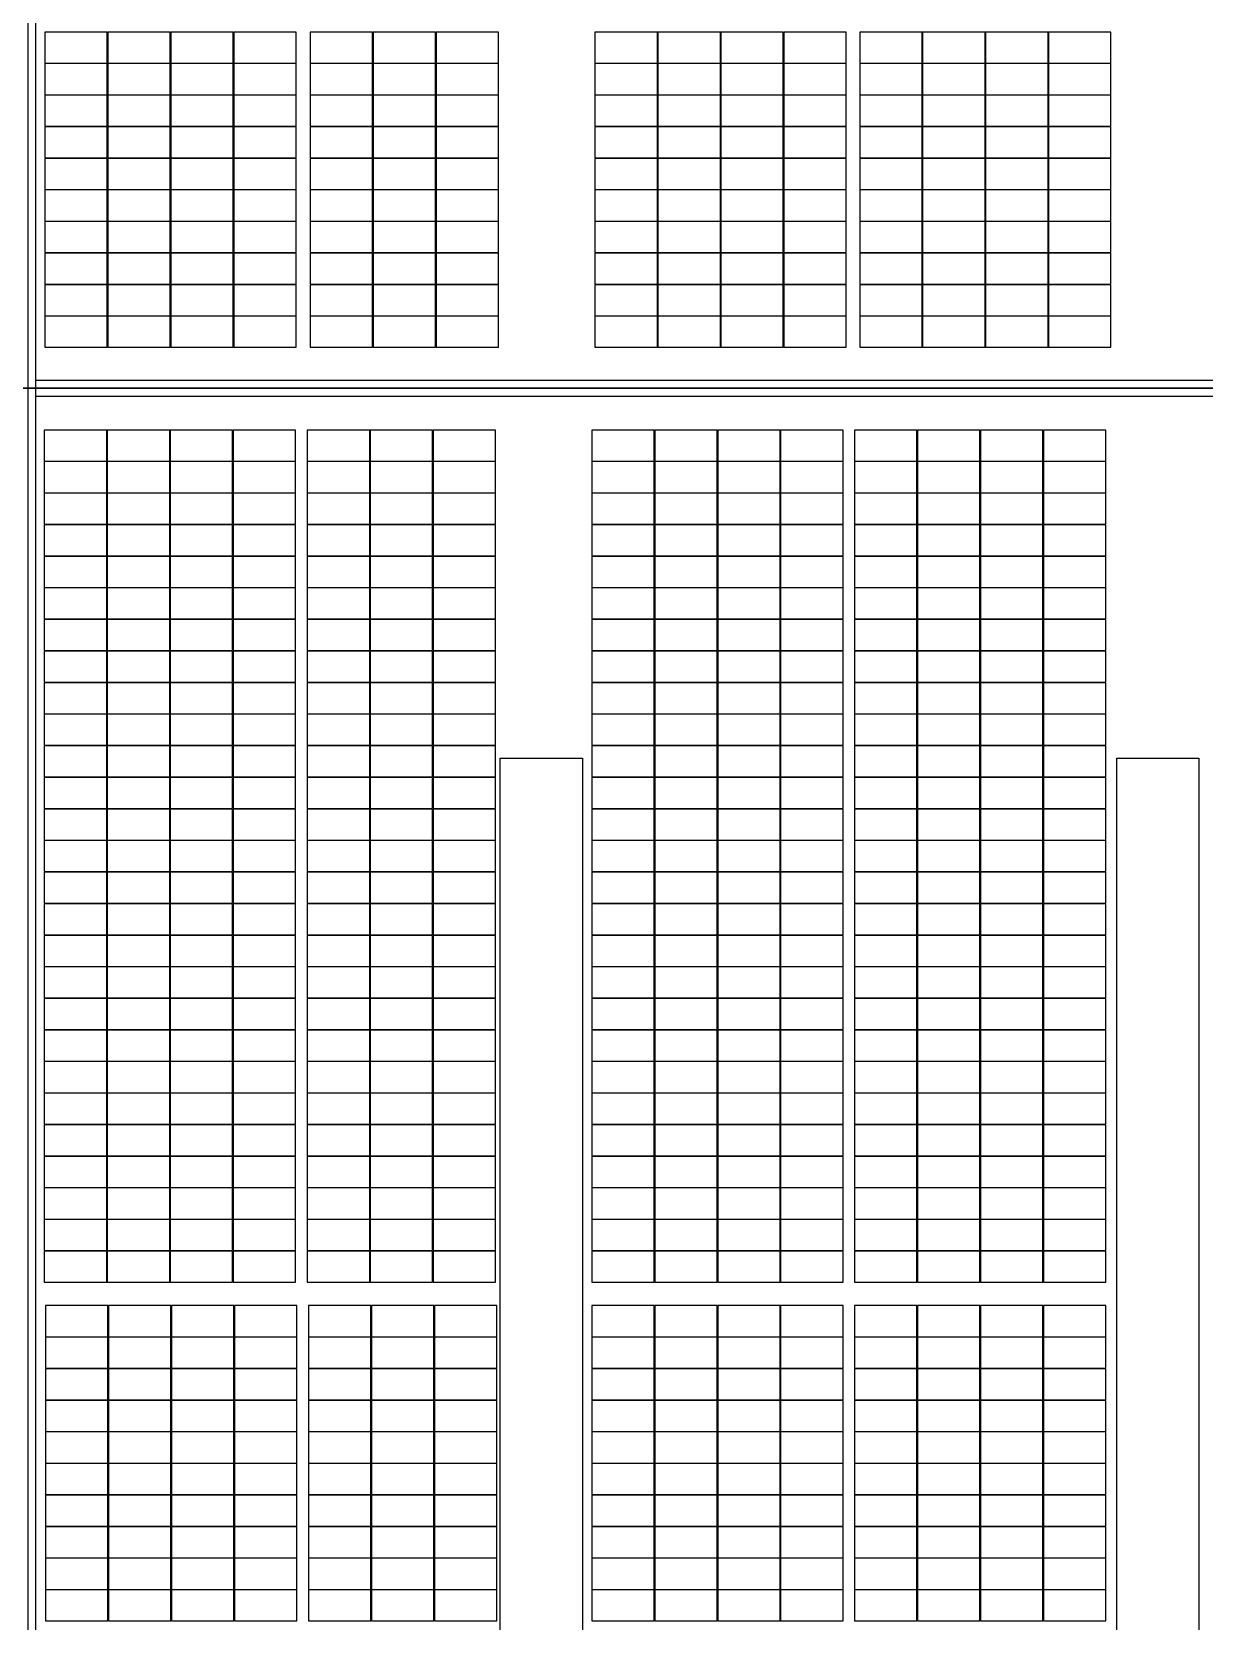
# Model space of a CAD drawing. Header units: millimetres. Extents: x 1218 to 2690, y 1163 to 1758.
# Drawn here: x 2390.2 to 2433, y 1370.2 to 1428.2 of the extents above; entities that cross this region are included whole.
import ezdxf

# ---------------------------------------------------------------- set-up
doc = ezdxf.new("R2010")
doc.units = ezdxf.units.MM
for name, color, linetype in [('WALL', 9, 'Continuous'), ('屋脊线', 7, 'ByLayer'), ('组件', 7, 'ByLayer'), ('障碍物', 7, 'ByLayer')]:
    doc.layers.add(name, color=color, linetype=linetype)

# ---------------------------------------------------------------- blocks, each defined once
blk = doc.blocks.new('DT1')
at = {"layer": 'WALL'}
blk.add_line((1182909.9, 1944103.7), (1243359.9, 1944103.7), dxfattribs=at)
for points in [[(1182909.9, 1865403.7), (1182909.9, 2022803.7), (1182609.9, 2022803.7), (1182609.9, 1865403.7)], [(1182909.9, 1944403.7), (1243359.9, 1944403.7), (1243359.9, 1943803.7), (1182909.9, 1943803.7)]]:
    blk.add_lwpolyline(points, close=True, dxfattribs=at)
for points in [[(1202859.9, 1930603.7), (1202859.9, 1873603.7), (1199859.9, 1873603.7), (1199859.9, 1930603.7), (1202859.9, 1930603.7)], [(1225359.9, 1930603.7), (1225359.9, 1873603.7), (1222359.9, 1873603.7), (1222359.9, 1930603.7), (1225359.9, 1930603.7)]]:
    blk.add_lwpolyline(points, dxfattribs=at)
blk = doc.blocks.new('*U583')
at = {"layer": '屋脊线', "color": 30}
blk.add_line((582600, 0, 16000), (-582600, 0, 16000), dxfattribs=at)
at = {"flags": 1}
for tag in ['unit_id', 'unit_name']:
    blk.add_attdef(tag, (0, 0), '', height=2.5, dxfattribs=at)
blk = doc.blocks.new('*U584')
at = {"color": 0}
blk.add_polyline3d([(0, 0, 0), (227.8, 0, 0), (227.8, 113.3, 5.8), (0, 113.3, 5.8)], close=True, dxfattribs=at)
at = {"flags": 1}
for tag in ['mounting-hole-spacing1', 'mounting-hole-spacing2', 'module-material', 'vmpo', 'voco', 'silicon-material', 'panel-length', 'panel-width', 'panel-height', 'userid', 'theme', 'note', 'name', 'pmax', 'company-name', 'id', 'impo', 'isco']:
    blk.add_attdef(tag, (0, 0), '', height=2.5, dxfattribs=at)
blk = doc.blocks.new('*U585')
at = {"layer": '组件', "color": 203}
for p in [(52245.7, -265.6, 1596.5), (52475.5, -265.6, 1596.5), (52245.7, -380.9, 1590.7), (52475.5, -380.9, 1590.7), (52245.7, -496.1, 1584.8), (52475.5, -496.1, 1584.8), (52245.7, -611.4, 1578.9), (52475.5, -611.4, 1578.9), (52245.7, -726.6, 1573.1), (52475.5, -726.6, 1573.1), (52245.7, -841.9, 1567.2), (52475.5, -841.9, 1567.2), (52245.7, -957.1, 1561.4), (52475.5, -957.1, 1561.4), (52245.7, -1072.4, 1555.5), (52475.5, -1072.4, 1555.5), (52245.7, -1187.6, 1549.7), (52475.5, -1187.6, 1549.7), (52245.7, -1302.9, 1543.8), (52475.5, -1302.9, 1543.8), (52245.7, -1418.1, 1537.9), (52475.5, -1418.1, 1537.9), (52245.7, -1533.4, 1532.1), (52475.5, -1533.4, 1532.1), (52245.7, -1648.7, 1526.2), (52475.5, -1648.7, 1526.2), (52245.7, -1763.9, 1520.4), (52475.5, -1763.9, 1520.4), (52245.7, -1879.2, 1514.5), (52475.5, -1879.2, 1514.5), (52245.7, -1994.4, 1508.6), (52475.5, -1994.4, 1508.6), (52245.7, -2109.7, 1502.8), (52475.5, -2109.7, 1502.8), (52245.7, -2224.9, 1496.9), (52475.5, -2224.9, 1496.9), (52245.7, -2340.2, 1491.1), (52475.5, -2340.2, 1491.1), (52245.7, -2455.4, 1485.2), (52475.5, -2455.4, 1485.2), (52245.7, -2570.7, 1479.3), (52475.5, -2570.7, 1479.3), (52245.7, -2685.9, 1473.5), (52475.5, -2685.9, 1473.5), (52245.7, -2801.2, 1467.6), (52475.5, -2801.2, 1467.6), (52245.7, -2916.4, 1461.8), (52475.5, -2916.4, 1461.8), (52245.7, -3031.7, 1455.9), (52475.5, -3031.7, 1455.9), (52245.7, -3146.9, 1450.1), (52475.5, -3146.9, 1450.1), (52245.7, -3262.2, 1444.2), (52475.5, -3262.2, 1444.2), (52250, -3461.2, 1434.1), (52479.8, -3461.2, 1434.1), (52709.6, -3461.2, 1434.1), (52250, -3576.5, 1428.2), (52479.8, -3576.5, 1428.2), (52709.6, -3576.5, 1428.2), (52250, -3691.7, 1422.4), (52479.8, -3691.7, 1422.4), (52709.6, -3691.7, 1422.4), (52250, -3807, 1416.5), (52479.8, -3807, 1416.5), (52709.6, -3807, 1416.5), (52250, -3922.2, 1410.7), (52479.8, -3922.2, 1410.7), (52709.6, -3922.2, 1410.7), (52250, -4037.5, 1404.8), (52479.8, -4037.5, 1404.8), (52709.6, -4037.5, 1404.8), (52250, -4152.7, 1398.9), (52479.8, -4152.7, 1398.9), (52709.6, -4152.7, 1398.9), (52250, -4268, 1393.1), (52479.8, -4268, 1393.1), (52709.6, -4268, 1393.1), (52250, -4383.3, 1387.2), (52479.8, -4383.3, 1387.2), (52709.6, -4383.3, 1387.2), (52250, -4498.5, 1381.4), (52479.8, -4498.5, 1381.4), (52709.6, -4498.5, 1381.4)]:
    blk.add_blockref('*U584', p, dxfattribs=at)
at = {"layer": '组件', "color": 1}
for p in [(52705.3, -265.6, 1596.5), (52935.1, -265.6, 1596.5), (53205.6, -265.6, 1596.5), (53435.4, -265.6, 1596.5), (53665.2, -265.6, 1596.5), (54244.1, -265.6, 1596.5), (54473.9, -265.6, 1596.5), (54703.7, -265.6, 1596.5), (54933.5, -265.6, 1596.5), (55203.3, -265.6, 1596.5), (55433.1, -265.6, 1596.5), (52705.3, -380.9, 1590.7), (52935.1, -380.9, 1590.7), (53205.6, -380.9, 1590.7), (53435.4, -380.9, 1590.7), (53665.2, -380.9, 1590.7), (54244.1, -380.9, 1590.7), (54473.9, -380.9, 1590.7), (54703.7, -380.9, 1590.7), (54933.5, -380.9, 1590.7), (55203.3, -380.9, 1590.7), (55433.1, -380.9, 1590.7), (52705.3, -496.1, 1584.8), (52935.1, -496.1, 1584.8), (53205.6, -496.1, 1584.8), (53435.4, -496.1, 1584.8), (53665.2, -496.1, 1584.8), (54244.1, -496.1, 1584.8), (54473.9, -496.1, 1584.8), (54703.7, -496.1, 1584.8), (54933.5, -496.1, 1584.8), (55203.3, -496.1, 1584.8), (55433.1, -496.1, 1584.8), (52705.3, -611.4, 1578.9), (52935.1, -611.4, 1578.9), (53205.6, -611.4, 1578.9), (53435.4, -611.4, 1578.9), (53665.2, -611.4, 1578.9), (54244.1, -611.4, 1578.9), (54473.9, -611.4, 1578.9), (54703.7, -611.4, 1578.9), (54933.5, -611.4, 1578.9), (55203.3, -611.4, 1578.9), (55433.1, -611.4, 1578.9), (52705.3, -726.6, 1573.1), (52935.1, -726.6, 1573.1), (53205.6, -726.6, 1573.1), (53435.4, -726.6, 1573.1), (53665.2, -726.6, 1573.1), (54244.1, -726.6, 1573.1), (54473.9, -726.6, 1573.1), (54703.7, -726.6, 1573.1), (54933.5, -726.6, 1573.1), (55203.3, -726.6, 1573.1), (55433.1, -726.6, 1573.1), (52705.3, -841.9, 1567.2), (52935.1, -841.9, 1567.2), (53205.6, -841.9, 1567.2), (53435.4, -841.9, 1567.2), (53665.2, -841.9, 1567.2), (54244.1, -841.9, 1567.2), (54473.9, -841.9, 1567.2), (54703.7, -841.9, 1567.2), (54933.5, -841.9, 1567.2), (55203.3, -841.9, 1567.2), (55433.1, -841.9, 1567.2), (52705.3, -957.1, 1561.4), (52935.1, -957.1, 1561.4), (53205.6, -957.1, 1561.4), (53435.4, -957.1, 1561.4), (53665.2, -957.1, 1561.4), (54244.1, -957.1, 1561.4), (54473.9, -957.1, 1561.4), (54703.7, -957.1, 1561.4), (54933.5, -957.1, 1561.4), (55203.3, -957.1, 1561.4), (55433.1, -957.1, 1561.4), (52705.3, -1072.4, 1555.5), (52935.1, -1072.4, 1555.5), (53205.6, -1072.4, 1555.5), (53435.4, -1072.4, 1555.5), (53665.2, -1072.4, 1555.5), (54244.1, -1072.4, 1555.5), (54473.9, -1072.4, 1555.5), (54703.7, -1072.4, 1555.5), (54933.5, -1072.4, 1555.5), (55203.3, -1072.4, 1555.5), (55433.1, -1072.4, 1555.5), (52705.3, -1187.6, 1549.7), (52935.1, -1187.6, 1549.7), (53205.6, -1187.6, 1549.7), (53435.4, -1187.6, 1549.7), (53665.2, -1187.6, 1549.7), (54244.1, -1187.6, 1549.7), (54473.9, -1187.6, 1549.7), (54703.7, -1187.6, 1549.7), (54933.5, -1187.6, 1549.7), (55203.3, -1187.6, 1549.7), (55433.1, -1187.6, 1549.7), (52705.3, -1302.9, 1543.8), (52935.1, -1302.9, 1543.8), (53205.6, -1302.9, 1543.8), (53435.4, -1302.9, 1543.8), (53665.2, -1302.9, 1543.8), (54244.1, -1302.9, 1543.8), (54473.9, -1302.9, 1543.8), (54703.7, -1302.9, 1543.8), (54933.5, -1302.9, 1543.8), (55203.3, -1302.9, 1543.8), (55433.1, -1302.9, 1543.8), (52705.3, -1418.1, 1537.9), (52935.1, -1418.1, 1537.9), (53205.6, -1418.1, 1537.9), (53435.4, -1418.1, 1537.9), (53665.2, -1418.1, 1537.9), (54244.1, -1418.1, 1537.9), (54473.9, -1418.1, 1537.9), (54703.7, -1418.1, 1537.9), (54933.5, -1418.1, 1537.9), (55203.3, -1418.1, 1537.9), (55433.1, -1418.1, 1537.9), (52705.3, -1533.4, 1532.1), (52935.1, -1533.4, 1532.1), (53205.6, -1533.4, 1532.1), (53435.4, -1533.4, 1532.1), (53665.2, -1533.4, 1532.1), (54244.1, -1533.4, 1532.1), (54473.9, -1533.4, 1532.1), (54703.7, -1533.4, 1532.1), (54933.5, -1533.4, 1532.1), (55203.3, -1533.4, 1532.1), (55433.1, -1533.4, 1532.1), (52705.3, -1648.7, 1526.2), (52935.1, -1648.7, 1526.2), (53205.6, -1648.7, 1526.2), (53435.4, -1648.7, 1526.2), (53665.2, -1648.7, 1526.2), (54244.1, -1648.7, 1526.2), (54473.9, -1648.7, 1526.2), (54703.7, -1648.7, 1526.2), (54933.5, -1648.7, 1526.2), (55203.3, -1648.7, 1526.2), (55433.1, -1648.7, 1526.2), (52705.3, -1763.9, 1520.4), (52935.1, -1763.9, 1520.4), (53205.6, -1763.9, 1520.4), (53435.4, -1763.9, 1520.4), (53665.2, -1763.9, 1520.4), (54244.1, -1763.9, 1520.4), (54473.9, -1763.9, 1520.4), (54703.7, -1763.9, 1520.4), (54933.5, -1763.9, 1520.4), (55203.3, -1763.9, 1520.4), (55433.1, -1763.9, 1520.4), (52705.3, -1879.2, 1514.5), (52935.1, -1879.2, 1514.5), (53205.6, -1879.2, 1514.5), (53435.4, -1879.2, 1514.5), (53665.2, -1879.2, 1514.5), (54244.1, -1879.2, 1514.5), (54473.9, -1879.2, 1514.5), (54703.7, -1879.2, 1514.5), (54933.5, -1879.2, 1514.5), (55203.3, -1879.2, 1514.5), (55433.1, -1879.2, 1514.5), (52705.3, -1994.4, 1508.6), (52935.1, -1994.4, 1508.6), (53205.6, -1994.4, 1508.6), (53435.4, -1994.4, 1508.6), (53665.2, -1994.4, 1508.6), (54244.1, -1994.4, 1508.6), (54473.9, -1994.4, 1508.6), (54703.7, -1994.4, 1508.6), (54933.5, -1994.4, 1508.6), (55203.3, -1994.4, 1508.6), (55433.1, -1994.4, 1508.6), (52705.3, -2109.7, 1502.8), (52935.1, -2109.7, 1502.8), (53205.6, -2109.7, 1502.8), (53435.4, -2109.7, 1502.8), (53665.2, -2109.7, 1502.8), (54244.1, -2109.7, 1502.8), (54473.9, -2109.7, 1502.8), (54703.7, -2109.7, 1502.8), (54933.5, -2109.7, 1502.8), (55203.3, -2109.7, 1502.8), (55433.1, -2109.7, 1502.8), (52705.3, -2224.9, 1496.9), (52935.1, -2224.9, 1496.9), (53205.6, -2224.9, 1496.9), (53435.4, -2224.9, 1496.9), (53665.2, -2224.9, 1496.9), (54244.1, -2224.9, 1496.9), (54473.9, -2224.9, 1496.9), (54703.7, -2224.9, 1496.9), (54933.5, -2224.9, 1496.9), (55203.3, -2224.9, 1496.9), (55433.1, -2224.9, 1496.9), (52705.3, -2340.2, 1491.1), (52935.1, -2340.2, 1491.1), (53205.6, -2340.2, 1491.1), (53435.4, -2340.2, 1491.1), (53665.2, -2340.2, 1491.1), (54244.1, -2340.2, 1491.1), (54473.9, -2340.2, 1491.1), (54703.7, -2340.2, 1491.1), (54933.5, -2340.2, 1491.1), (55203.3, -2340.2, 1491.1), (55433.1, -2340.2, 1491.1), (52705.3, -2455.4, 1485.2), (52935.1, -2455.4, 1485.2), (53205.6, -2455.4, 1485.2), (53435.4, -2455.4, 1485.2), (53665.2, -2455.4, 1485.2), (54244.1, -2455.4, 1485.2), (54473.9, -2455.4, 1485.2), (54703.7, -2455.4, 1485.2), (54933.5, -2455.4, 1485.2), (55203.3, -2455.4, 1485.2), (55433.1, -2455.4, 1485.2), (52705.3, -2570.7, 1479.3), (52935.1, -2570.7, 1479.3), (53205.6, -2570.7, 1479.3), (53435.4, -2570.7, 1479.3), (53665.2, -2570.7, 1479.3), (54244.1, -2570.7, 1479.3), (54473.9, -2570.7, 1479.3), (54703.7, -2570.7, 1479.3), (54933.5, -2570.7, 1479.3), (55203.3, -2570.7, 1479.3), (55433.1, -2570.7, 1479.3), (52705.3, -2685.9, 1473.5), (52935.1, -2685.9, 1473.5), (53205.6, -2685.9, 1473.5), (53435.4, -2685.9, 1473.5), (53665.2, -2685.9, 1473.5), (54244.1, -2685.9, 1473.5), (54473.9, -2685.9, 1473.5), (54703.7, -2685.9, 1473.5), (54933.5, -2685.9, 1473.5), (55203.3, -2685.9, 1473.5), (55433.1, -2685.9, 1473.5), (52705.3, -2801.2, 1467.6), (52935.1, -2801.2, 1467.6), (53205.6, -2801.2, 1467.6), (53435.4, -2801.2, 1467.6), (53665.2, -2801.2, 1467.6), (54244.1, -2801.2, 1467.6), (54473.9, -2801.2, 1467.6), (54703.7, -2801.2, 1467.6), (54933.5, -2801.2, 1467.6), (55203.3, -2801.2, 1467.6), (55433.1, -2801.2, 1467.6), (52705.3, -2916.4, 1461.8), (52935.1, -2916.4, 1461.8), (53205.6, -2916.4, 1461.8), (53435.4, -2916.4, 1461.8), (53665.2, -2916.4, 1461.8), (54244.1, -2916.4, 1461.8), (54473.9, -2916.4, 1461.8), (54703.7, -2916.4, 1461.8), (54933.5, -2916.4, 1461.8), (55203.3, -2916.4, 1461.8), (55433.1, -2916.4, 1461.8), (52705.3, -3031.7, 1455.9), (52935.1, -3031.7, 1455.9), (53205.6, -3031.7, 1455.9), (53435.4, -3031.7, 1455.9), (53665.2, -3031.7, 1455.9), (54244.1, -3031.7, 1455.9), (54473.9, -3031.7, 1455.9), (54703.7, -3031.7, 1455.9), (54933.5, -3031.7, 1455.9), (55203.3, -3031.7, 1455.9), (55433.1, -3031.7, 1455.9), (52705.3, -3146.9, 1450.1), (52935.1, -3146.9, 1450.1), (53205.6, -3146.9, 1450.1), (53435.4, -3146.9, 1450.1), (53665.2, -3146.9, 1450.1), (54244.1, -3146.9, 1450.1), (54473.9, -3146.9, 1450.1), (54703.7, -3146.9, 1450.1), (54933.5, -3146.9, 1450.1), (55203.3, -3146.9, 1450.1), (55433.1, -3146.9, 1450.1), (52705.3, -3262.2, 1444.2), (52935.1, -3262.2, 1444.2), (53205.6, -3262.2, 1444.2), (53435.4, -3262.2, 1444.2), (53665.2, -3262.2, 1444.2), (54244.1, -3262.2, 1444.2), (54473.9, -3262.2, 1444.2), (54703.7, -3262.2, 1444.2), (54933.5, -3262.2, 1444.2), (55203.3, -3262.2, 1444.2), (55433.1, -3262.2, 1444.2), (52939.4, -3461.2, 1434.1), (53209.8, -3461.2, 1434.1), (53439.6, -3461.2, 1434.1), (53669.4, -3461.2, 1434.1), (54244.1, -3461.2, 1434.1), (54473.9, -3461.2, 1434.1), (54703.7, -3461.2, 1434.1), (54933.5, -3461.2, 1434.1), (55203.3, -3461.2, 1434.1), (55433.1, -3461.2, 1434.1), (52939.4, -3576.5, 1428.2), (53209.8, -3576.5, 1428.2), (53439.6, -3576.5, 1428.2), (53669.4, -3576.5, 1428.2), (54244.1, -3576.5, 1428.2), (54473.9, -3576.5, 1428.2), (54703.7, -3576.5, 1428.2), (54933.5, -3576.5, 1428.2), (55203.3, -3576.5, 1428.2), (55433.1, -3576.5, 1428.2), (52939.4, -3691.7, 1422.4), (53209.8, -3691.7, 1422.4), (53439.6, -3691.7, 1422.4), (53669.4, -3691.7, 1422.4), (54244.1, -3691.7, 1422.4), (54473.9, -3691.7, 1422.4), (54703.7, -3691.7, 1422.4), (54933.5, -3691.7, 1422.4), (55203.3, -3691.7, 1422.4), (55433.1, -3691.7, 1422.4), (52939.4, -3807, 1416.5), (53209.8, -3807, 1416.5), (53439.6, -3807, 1416.5), (53669.4, -3807, 1416.5), (54244.1, -3807, 1416.5), (54473.9, -3807, 1416.5), (54703.7, -3807, 1416.5), (54933.5, -3807, 1416.5), (55203.3, -3807, 1416.5), (55433.1, -3807, 1416.5), (52939.4, -3922.2, 1410.7), (53209.8, -3922.2, 1410.7), (53439.6, -3922.2, 1410.7), (53669.4, -3922.2, 1410.7), (54244.1, -3922.2, 1410.7), (54473.9, -3922.2, 1410.7), (54703.7, -3922.2, 1410.7), (54933.5, -3922.2, 1410.7), (55203.3, -3922.2, 1410.7), (55433.1, -3922.2, 1410.7), (52939.4, -4037.5, 1404.8), (53209.8, -4037.5, 1404.8), (53439.6, -4037.5, 1404.8), (53669.4, -4037.5, 1404.8), (54244.1, -4037.5, 1404.8), (54473.9, -4037.5, 1404.8), (54703.7, -4037.5, 1404.8), (54933.5, -4037.5, 1404.8), (55203.3, -4037.5, 1404.8), (55433.1, -4037.5, 1404.8), (52939.4, -4152.7, 1398.9), (53209.8, -4152.7, 1398.9), (53439.6, -4152.7, 1398.9), (53669.4, -4152.7, 1398.9), (54244.1, -4152.7, 1398.9), (54473.9, -4152.7, 1398.9), (54703.7, -4152.7, 1398.9), (54933.5, -4152.7, 1398.9), (55203.3, -4152.7, 1398.9), (55433.1, -4152.7, 1398.9), (52939.4, -4268, 1393.1), (53209.8, -4268, 1393.1), (53439.6, -4268, 1393.1), (53669.4, -4268, 1393.1), (54244.1, -4268, 1393.1), (54473.9, -4268, 1393.1), (54703.7, -4268, 1393.1), (54933.5, -4268, 1393.1), (55203.3, -4268, 1393.1), (55433.1, -4268, 1393.1), (52939.4, -4383.3, 1387.2), (53209.8, -4383.3, 1387.2), (53439.6, -4383.3, 1387.2), (53669.4, -4383.3, 1387.2), (54244.1, -4383.3, 1387.2), (54473.9, -4383.3, 1387.2), (54703.7, -4383.3, 1387.2), (54933.5, -4383.3, 1387.2), (55203.3, -4383.3, 1387.2), (55433.1, -4383.3, 1387.2), (52939.4, -4498.5, 1381.4), (53209.8, -4498.5, 1381.4), (53439.6, -4498.5, 1381.4), (53669.4, -4498.5, 1381.4), (54244.1, -4498.5, 1381.4), (54473.9, -4498.5, 1381.4), (54703.7, -4498.5, 1381.4), (54933.5, -4498.5, 1381.4), (55203.3, -4498.5, 1381.4), (55433.1, -4498.5, 1381.4)]:
    blk.add_blockref('*U584', p, dxfattribs=at)
at = {"layer": '组件', "color": 232}
for p in [(55662.9, -265.6, 1596.5), (55892.7, -265.6, 1596.5), (55662.9, -380.9, 1590.7), (55892.7, -380.9, 1590.7), (55662.9, -496.1, 1584.8), (55892.7, -496.1, 1584.8), (55662.9, -611.4, 1578.9), (55892.7, -611.4, 1578.9), (55662.9, -726.6, 1573.1), (55892.7, -726.6, 1573.1), (55662.9, -841.9, 1567.2), (55892.7, -841.9, 1567.2), (55662.9, -957.1, 1561.4), (55892.7, -957.1, 1561.4), (55662.9, -1072.4, 1555.5), (55892.7, -1072.4, 1555.5), (55662.9, -1187.6, 1549.7), (55892.7, -1187.6, 1549.7), (55662.9, -1302.9, 1543.8), (55892.7, -1302.9, 1543.8), (55662.9, -1418.1, 1537.9), (55892.7, -1418.1, 1537.9), (55662.9, -1533.4, 1532.1), (55892.7, -1533.4, 1532.1), (55662.9, -1648.7, 1526.2), (55892.7, -1648.7, 1526.2), (55662.9, -1763.9, 1520.4), (55892.7, -1763.9, 1520.4), (55662.9, -1879.2, 1514.5), (55892.7, -1879.2, 1514.5), (55662.9, -1994.4, 1508.6), (55892.7, -1994.4, 1508.6), (55662.9, -2109.7, 1502.8), (55892.7, -2109.7, 1502.8), (55662.9, -2224.9, 1496.9), (55892.7, -2224.9, 1496.9), (55662.9, -2340.2, 1491.1), (55892.7, -2340.2, 1491.1), (55662.9, -2455.4, 1485.2), (55892.7, -2455.4, 1485.2), (55662.9, -2570.7, 1479.3), (55892.7, -2570.7, 1479.3), (55662.9, -2685.9, 1473.5), (55892.7, -2685.9, 1473.5), (55662.9, -2801.2, 1467.6), (55892.7, -2801.2, 1467.6), (55662.9, -2916.4, 1461.8), (55892.7, -2916.4, 1461.8), (55662.9, -3031.7, 1455.9), (55892.7, -3031.7, 1455.9), (55662.9, -3146.9, 1450.1), (55892.7, -3146.9, 1450.1), (55662.9, -3262.2, 1444.2), (55892.7, -3262.2, 1444.2), (55662.9, -3461.2, 1434.1), (55892.7, -3461.2, 1434.1), (55662.9, -3576.5, 1428.2), (55892.7, -3576.5, 1428.2), (55662.9, -3691.7, 1422.4), (55892.7, -3691.7, 1422.4), (55662.9, -3807, 1416.5), (55892.7, -3807, 1416.5), (55662.9, -3922.2, 1410.7), (55892.7, -3922.2, 1410.7), (55662.9, -4037.5, 1404.8), (55892.7, -4037.5, 1404.8), (55662.9, -4152.7, 1398.9), (55892.7, -4152.7, 1398.9), (55662.9, -4268, 1393.1), (55892.7, -4268, 1393.1), (55662.9, -4383.3, 1387.2), (55892.7, -4383.3, 1387.2), (55662.9, -4498.5, 1381.4), (55892.7, -4498.5, 1381.4)]:
    blk.add_blockref('*U584', p, dxfattribs=at)
at = {"flags": 1}
for tag in ['offset-x', 'offset-y', 'mode', 'tilt', 'azimuth', 'align', 'array-mode', 'panel-x', 'panel-y', 'panel-per-row', 'bracket-type', 'bracket-value', 'row-per-array']:
    blk.add_attdef(tag, (0, 0), '', height=2.5, dxfattribs=at)
blk = doc.blocks.new('*U586')
at = {"color": 0}
blk.add_polyline3d([(0, 0, 0), (-227.8, 0, 0), (-227.8, -113.3, 5.8), (0, -113.3, 5.8)], close=True, dxfattribs=at)
at = {"flags": 1}
for tag in ['mounting-hole-spacing1', 'mounting-hole-spacing2', 'module-material', 'vmpo', 'voco', 'silicon-material', 'panel-length', 'panel-width', 'panel-height', 'userid', 'theme', 'note', 'name', 'pmax', 'company-name', 'id', 'impo', 'isco']:
    blk.add_attdef(tag, (0, 0), '', height=2.5, dxfattribs=at)
blk = doc.blocks.new('*U587')
at = {"layer": '组件', "color": 4}
for p in [(52475.7, 1300.1, 1543.9), (52705.5, 1300.1, 1543.9), (52935.3, 1300.1, 1543.9), (53165.1, 1300.1, 1543.9), (53444.2, 1300.1, 1543.9), (53674, 1300.1, 1543.9), (53903.8, 1300.1, 1543.9), (54483.5, 1300.1, 1543.9), (52475.7, 1184.9, 1549.8), (52705.5, 1184.9, 1549.8), (52935.3, 1184.9, 1549.8), (53165.1, 1184.9, 1549.8), (53444.2, 1184.9, 1549.8), (53674, 1184.9, 1549.8), (53903.8, 1184.9, 1549.8), (54483.5, 1184.9, 1549.8), (52475.7, 1069.6, 1555.6), (52705.5, 1069.6, 1555.6), (52935.3, 1069.6, 1555.6), (53165.1, 1069.6, 1555.6), (53444.2, 1069.6, 1555.6), (53674, 1069.6, 1555.6), (53903.8, 1069.6, 1555.6), (54483.5, 1069.6, 1555.6), (52475.7, 954.4, 1561.5), (52705.5, 954.4, 1561.5), (52935.3, 954.4, 1561.5), (53165.1, 954.4, 1561.5), (53444.2, 954.4, 1561.5), (53674, 954.4, 1561.5), (53903.8, 954.4, 1561.5), (54483.5, 954.4, 1561.5), (52475.7, 839.1, 1567.4), (52705.5, 839.1, 1567.4), (52935.3, 839.1, 1567.4), (53165.1, 839.1, 1567.4), (53444.2, 839.1, 1567.4), (53674, 839.1, 1567.4), (53903.8, 839.1, 1567.4), (54483.5, 839.1, 1567.4), (52475.7, 723.9, 1573.2), (52705.5, 723.9, 1573.2), (52935.3, 723.9, 1573.2), (53165.1, 723.9, 1573.2), (53444.2, 723.9, 1573.2), (53674, 723.9, 1573.2), (53903.8, 723.9, 1573.2), (54483.5, 723.9, 1573.2), (52475.7, 608.6, 1579.1), (52705.5, 608.6, 1579.1), (52935.3, 608.6, 1579.1), (53165.1, 608.6, 1579.1), (53444.2, 608.6, 1579.1), (53674, 608.6, 1579.1), (53903.8, 608.6, 1579.1), (54483.5, 608.6, 1579.1), (52475.7, 493.4, 1584.9), (52705.5, 493.4, 1584.9), (52935.3, 493.4, 1584.9), (53165.1, 493.4, 1584.9), (53444.2, 493.4, 1584.9), (53674, 493.4, 1584.9), (53903.8, 493.4, 1584.9), (54483.5, 493.4, 1584.9), (52475.7, 378.1, 1590.8), (52705.5, 378.1, 1590.8), (52935.3, 378.1, 1590.8), (53165.1, 378.1, 1590.8), (53444.2, 378.1, 1590.8), (53674, 378.1, 1590.8), (53903.8, 378.1, 1590.8), (54483.5, 378.1, 1590.8), (52475.7, 262.9, 1596.7), (52705.5, 262.9, 1596.7), (52935.3, 262.9, 1596.7), (53165.1, 262.9, 1596.7), (53444.2, 262.9, 1596.7), (53674, 262.9, 1596.7), (53903.8, 262.9, 1596.7), (54483.5, 262.9, 1596.7)]:
    blk.add_blockref('*U586', p, dxfattribs=at)
at = {"layer": '组件', "color": 171}
for p in [(54713.3, 1300.1, 1543.9), (54943.1, 1300.1, 1543.9), (55172.9, 1300.1, 1543.9), (55449.8, 1300.1, 1543.9), (55679.6, 1300.1, 1543.9), (55909.4, 1300.1, 1543.9), (56139.2, 1300.1, 1543.9), (54713.3, 1184.9, 1549.8), (54943.1, 1184.9, 1549.8), (55172.9, 1184.9, 1549.8), (55449.8, 1184.9, 1549.8), (55679.6, 1184.9, 1549.8), (55909.4, 1184.9, 1549.8), (56139.2, 1184.9, 1549.8), (54713.3, 1069.6, 1555.6), (54943.1, 1069.6, 1555.6), (55172.9, 1069.6, 1555.6), (55449.8, 1069.6, 1555.6), (55679.6, 1069.6, 1555.6), (55909.4, 1069.6, 1555.6), (56139.2, 1069.6, 1555.6), (54713.3, 954.4, 1561.5), (54943.1, 954.4, 1561.5), (55172.9, 954.4, 1561.5), (55449.8, 954.4, 1561.5), (55679.6, 954.4, 1561.5), (55909.4, 954.4, 1561.5), (56139.2, 954.4, 1561.5), (54713.3, 839.1, 1567.4), (54943.1, 839.1, 1567.4), (55172.9, 839.1, 1567.4), (55449.8, 839.1, 1567.4), (55679.6, 839.1, 1567.4), (55909.4, 839.1, 1567.4), (56139.2, 839.1, 1567.4), (54713.3, 723.9, 1573.2), (54943.1, 723.9, 1573.2), (55172.9, 723.9, 1573.2), (55449.8, 723.9, 1573.2), (55679.6, 723.9, 1573.2), (55909.4, 723.9, 1573.2), (56139.2, 723.9, 1573.2), (54713.3, 608.6, 1579.1), (54943.1, 608.6, 1579.1), (55172.9, 608.6, 1579.1), (55449.8, 608.6, 1579.1), (55679.6, 608.6, 1579.1), (55909.4, 608.6, 1579.1), (56139.2, 608.6, 1579.1), (54713.3, 493.4, 1584.9), (54943.1, 493.4, 1584.9), (55172.9, 493.4, 1584.9), (55449.8, 493.4, 1584.9), (55679.6, 493.4, 1584.9), (55909.4, 493.4, 1584.9), (56139.2, 493.4, 1584.9), (54713.3, 378.1, 1590.8), (54943.1, 378.1, 1590.8), (55172.9, 378.1, 1590.8), (55449.8, 378.1, 1590.8), (55679.6, 378.1, 1590.8), (55909.4, 378.1, 1590.8), (56139.2, 378.1, 1590.8), (54713.3, 262.9, 1596.7), (54943.1, 262.9, 1596.7), (55172.9, 262.9, 1596.7), (55449.8, 262.9, 1596.7), (55679.6, 262.9, 1596.7), (55909.4, 262.9, 1596.7), (56139.2, 262.9, 1596.7)]:
    blk.add_blockref('*U586', p, dxfattribs=at)
at = {"flags": 1}
for tag in ['offset-x', 'offset-y', 'mode', 'tilt', 'azimuth', 'align', 'array-mode', 'panel-x', 'panel-y', 'panel-per-row', 'bracket-type', 'bracket-value', 'row-per-array']:
    blk.add_attdef(tag, (0, 0), '', height=2.5, dxfattribs=at)
blk = doc.blocks.new('*U682')
at = {"layer": '障碍物', "color": 1}
blk.add_polyline3d([(539100, -13500, 10), (542100, -13500, 10), (542100, -70500, 10), (539100, -70500, 10)], close=True, dxfattribs=at)
at = {"flags": 1}
for tag in ['height', 'shape']:
    blk.add_attdef(tag, (0, 0), '', height=2.5, dxfattribs=at)
blk = doc.blocks.new('*U684')
at = {"layer": '障碍物', "color": 1}
blk.add_polyline3d([(561600, -13500, 10), (564600, -13500, 10), (564600, -70500, 10), (561600, -70500, 10)], close=True, dxfattribs=at)
at = {"flags": 1}
for tag in ['height', 'shape']:
    blk.add_attdef(tag, (0, 0), '', height=2.5, dxfattribs=at)

msp = doc.modelspace()

# ---------------------------------------------------------------- linework, layer by layer
at = {"layer": '屋脊线', "color": 30, "elevation": 16}
msp.add_lwpolyline([(1285.621, 1415.15), (2450.821, 1415.15)], dxfattribs=at)
at = {"layer": '障碍物', "color": 2, "elevation": 12.3}
for points in [[(2407.321, 1401.65), (2410.321, 1401.65), (2410.321, 1344.65), (2407.321, 1344.65)], [(2429.821, 1401.65), (2432.821, 1401.65), (2432.821, 1344.65), (2429.821, 1344.65)]]:
    msp.add_lwpolyline(points, close=True, dxfattribs=at)

# ---------------------------------------------------------------- block references
at = {"xscale": 0.001, "yscale": 0.001, "zscale": 0.001}
msp.add_blockref('DT1', (1207.461, -528.954, 12.3), dxfattribs=at)
at = {"layer": '屋脊线', "xscale": 0.001, "yscale": 0.001, "zscale": 0.001}
msp.add_blockref('*U583', (1868.221, 1415.15), dxfattribs=at)
at = {"layer": '组件', "xscale": 0.01, "yscale": 0.01, "zscale": 0.01}
for name in ['*U587', '*U585']:
    msp.add_blockref(name, (1868.221, 1415.15), dxfattribs=at)
at = {"layer": '障碍物', "xscale": 0.001, "yscale": 0.001, "zscale": 0.001}
for name in ['*U682', '*U684']:
    msp.add_blockref(name, (1868.221, 1415.15), dxfattribs=at)

doc.saveas('drawing.dxf')
